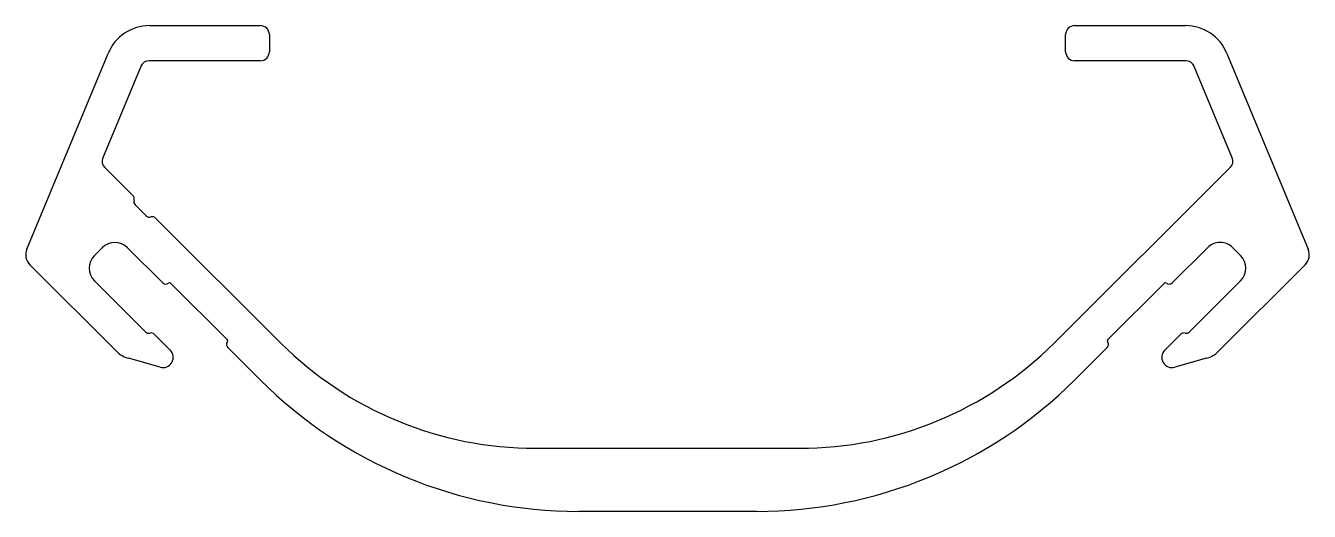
# Model space of a CAD drawing. Extents: x 2.7 to 73.9, y 0 to 26.9.
import ezdxf

# ---------------------------------------------------------------- set-up
doc = ezdxf.new("R2010")
doc.units = 0
doc.layers.get('0').update_dxf_attribs({"linetype": 'CONTINUOUS'})

msp = doc.modelspace()

# ---------------------------------------------------------------- linework, layer by layer
for p, q in [((9.574, 26.936), (15.713, 26.936)), ((16.213, 26.436), (16.213, 25.486)), ((60.381, 25.486), (60.381, 26.436)), ((60.881, 26.936), (67.02, 26.936)), ((2.758, 14.526), (7.264, 25.393)), ((15.713, 24.986), (9.54, 24.986)), ((67.054, 24.986), (60.881, 24.986)), ((69.33, 25.393), (73.836, 14.526)), ((9.078, 24.677), (6.975, 19.605)), ((69.619, 19.605), (67.516, 24.677)), ((7.084, 19.06), (8.65, 17.498)), ((59.741, 9.314), (69.51, 19.06)), ((8.771, 16.986), (9.381, 16.377)), ((9.893, 16.257), (16.853, 9.314)), ((6.936, 14.603), (6.512, 14.178)), ((10.297, 12.662), (8.35, 14.605)), ((68.244, 14.605), (66.297, 12.662)), ((70.082, 14.178), (69.658, 14.603)), ((7.745, 8.851), (2.932, 13.653)), ((73.662, 13.653), (68.849, 8.851)), ((6.514, 12.764), (9.347, 9.937)), ((13.874, 9.517), (10.754, 12.63)), ((65.84, 12.63), (62.72, 9.517)), ((67.246, 9.937), (70.08, 12.764)), ((9.831, 9.808), (10.711, 8.929)), ((65.883, 8.929), (66.763, 9.808)), ((15.698, 7.274), (13.907, 9.06)), ((62.687, 9.06), (60.896, 7.274)), ((10.15, 7.972), (8.395, 8.47)), ((68.199, 8.47), (66.444, 7.972)), ((30.978, 3.472), (45.615, 3.472)), ((43.239, -0.028), (33.355, -0.028))]:
    msp.add_line(p, q)
for centre, radius, start, end in [((9.574, 24.436), 2.5, 90, 157.47795), ((15.713, 26.436), 0.5, 0, 90), ((60.881, 26.436), 0.5, 90, 180), ((67.02, 24.436), 2.5, 22.52205, 90), ((9.54, 24.486), 0.5, 90, 157.47795), ((15.713, 25.486), 0.5, 270, 0), ((60.881, 25.486), 0.5, 180, 270), ((67.054, 24.486), 0.5, 22.52205, 90), ((7.437, 19.414), 0.5, 157.47795, 225.06624), ((69.157, 19.414), 0.5, 314.93376, 22.52205), ((8.473, 17.321), 0.25, 341.63406, 45.06624), ((8.948, 17.163), 0.25, 161.63406, 225.06624), ((9.558, 16.554), 0.25, 225.06624, 288.49842), ((9.717, 16.08), 0.25, 45.06624, 108.49842), ((3.497, 14.22), 0.8, 157.47795, 225.06624), ((7.644, 13.897), 1, 45.06624, 135.06624), ((68.95, 13.897), 1, 44.93376, 134.93376), ((73.097, 14.22), 0.8, 314.93376, 22.52205), ((7.22, 13.472), 1, 135.06624, 225.06624), ((69.374, 13.472), 1, 314.93376, 44.93376), ((10.473, 12.839), 0.25, 225.06624, 306.85303), ((10.683, 12.559), 0.1, 45.06624, 126.85303), ((65.911, 12.559), 0.1, 53.14697, 134.93376), ((66.121, 12.839), 0.25, 233.14697, 314.93376), ((9.524, 10.114), 0.25, 225.06624, 285.06624), ((9.654, 9.631), 0.25, 45.06624, 105.06624), ((14.084, 9.237), 0.25, 143.27945, 225.06624), ((13.803, 9.446), 0.1, 323.27945, 45.06624), ((30.978, 23.472), 20, 225.06624, 270), ((45.615, 23.472), 20, 270, 314.93376), ((62.51, 9.237), 0.25, 314.93376, 36.72055), ((62.791, 9.446), 0.1, 134.93376, 216.72055), ((66.94, 9.631), 0.25, 74.93376, 134.93376), ((67.07, 10.114), 0.25, 254.93376, 314.93376), ((8.804, 9.913), 1.5, 225.06624, 254.16138), ((10.307, 8.524), 0.573, 254.16138, 45.06624), ((66.287, 8.524), 0.573, 134.93376, 285.83862), ((67.789, 9.913), 1.5, 285.83862, 314.93376), ((33.355, 24.972), 25, 225.06624, 270), ((43.239, 24.972), 25, 270, 314.93376)]:
    msp.add_arc(centre, radius, start, end)

doc.saveas('drawing.dxf')
